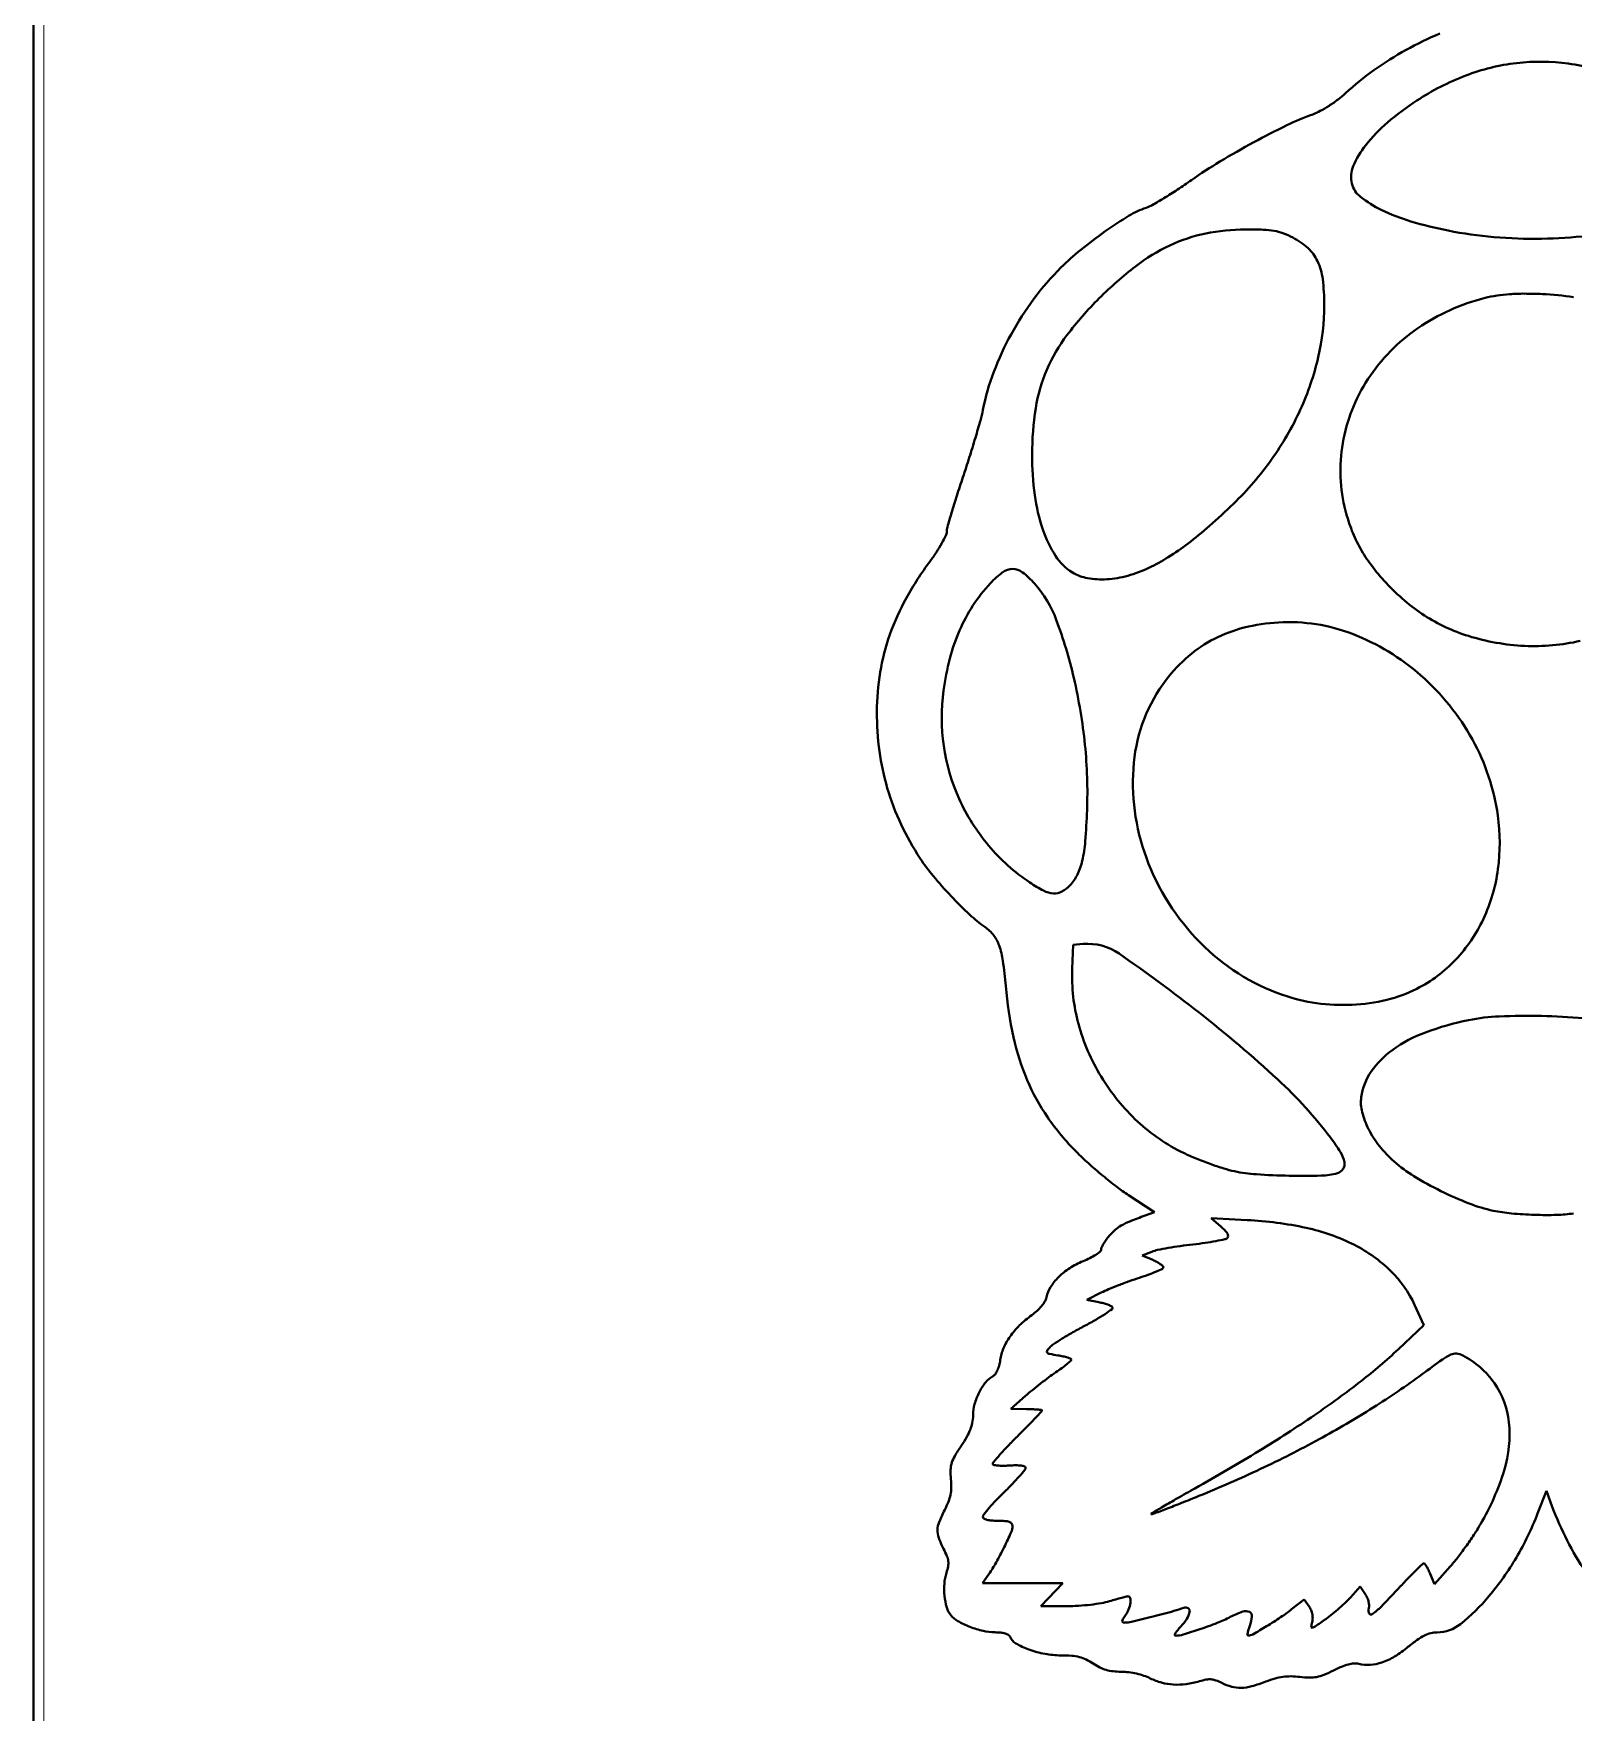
# Model space of a CAD drawing. Header units: inches. Extents: x 7.25 to 10.75, y 3.17 to 5.42.
# Drawn here: x 8.2114 to 8.446, y 3.795 to 4.0507 of the extents above; entities that cross this region are included whole.
import ezdxf

# ---------------------------------------------------------------- set-up
doc = ezdxf.new("R2010")
doc.units = ezdxf.units.IN
doc.header["$LTSCALE"] = 0.5
doc.header["$MEASUREMENT"] = 0
doc.layers.add('TANGENT_LINES', color=7, linetype='Continuous', lineweight=15)
doc.layers.add('Visible', color=7, linetype='Continuous', lineweight=40)

msp = doc.modelspace()

# ---------------------------------------------------------------- linework, layer by layer
at = {"layer": 'TANGENT_LINES'}
msp.add_line((8.212951587323667, 4.23355248880109), (8.212951587323674, 3.764261150218413), dxfattribs=at)
at = {"layer": 'Visible'}
for p, q in [((8.21137678417407, 3.762686347068806), (8.211376784174062, 4.235127291950696)), ((8.369753196095493, 3.911894271808934), (8.369605280095449, 3.908219161308951)), ((8.371253196649425, 3.912021689355789), (8.369753196095493, 3.911894271808934)), ((8.37820436330336, 3.873745705161673), (8.382156067595481, 3.871177642308944)), ((8.382156067595481, 3.871177642308944), (8.380704631595501, 3.870647567308953)), ((8.3962531960955, 3.869969194308939), (8.390753196095497, 3.870240348808947)), ((8.390753196095497, 3.870240348808947), (8.392252874383297, 3.868979900201063)), ((8.381753196095506, 3.865145840808957), (8.380253196095495, 3.864566623808924)), ((8.380253196095495, 3.864566623808924), (8.381878534138023, 3.863879441886501)), ((8.374041311595517, 3.85890420330895), (8.371829426595495, 3.85778816180893)), ((8.371829426595495, 3.85778816180893), (8.373649216787207, 3.857446767290465)), ((8.423154051595484, 3.853933075808932), (8.421766541095463, 3.857024860308918)), ((8.419312115095487, 3.850308803308935), (8.423154051595484, 3.853933075808932)), ((8.362503196095496, 3.843176926808931), (8.360253196095497, 3.841186909308958)), ((8.360253196095497, 3.841186909308958), (8.362628196095487, 3.841165590308954)), ((8.44051284459546, 3.825254075808926), (8.441849772095505, 3.828690268308949)), ((8.441849772095505, 3.828690268308949), (8.442742165095492, 3.826292269808951)), ((8.424782541095514, 3.814501920808946), (8.427197909866331, 3.817188392352646)), ((8.356905846403755, 3.816020436126669), (8.355935102095511, 3.81464427180891)), ((8.355935102095511, 3.81464427180891), (8.368199363095483, 3.81464427180891)), ((8.368199363095483, 3.81464427180891), (8.364807029095493, 3.811144271808921)), ((8.412047300095484, 3.812521717308945), (8.413476938595492, 3.814149162308915)), ((8.413476938595492, 3.814149162308915), (8.414280833914763, 3.812922263603415)), ((8.424141389565571, 3.81607320666446), (8.424782541095514, 3.814501920808946)), ((8.364807029095493, 3.811144271808921), (8.368826015390752, 3.811144271808921)), ((8.403023204610864, 3.810660119106565), (8.404928868595483, 3.81216943280893)), ((8.404928868595483, 3.81216943280893), (8.405703199446647, 3.811063920425876))]:
    msp.add_line(p, q, dxfattribs=at)
for centre, radius, start, end in [((8.444948060557271, 4.004049824986138), 0.05051135261921103, 112.4838639049732, 118.9975563399017), ((8.445358785086443, 4.003308710264455), 0.05135866936570591, 118.9975165783535, 125.4532553128744), ((8.440886105098631, 4.015450530365223), 0.03099105010909701, 82.04778557524098, 96.64320799501473), ((8.440833863719115, 4.009663605295165), 0.04355743781791693, 125.4534302344378, 132.775048326716), ((8.443772411125815, 4.00732774348176), 0.03963483406418662, 110.9948556737984, 123.1367410091376), ((8.44099748365299, 4.014557660086898), 0.03189077655484961, 96.65639153845538, 110.9942396149584), ((8.440288499467124, 4.011176463517973), 0.03530657897210957, 68.83184132001058, 82.04688662028336), ((8.401188920656496, 4.052512920511721), 0.01481882228783055, 307.0131482261008, 312.7770058378293), ((8.403397716261253, 4.046293228340837), 0.00837858515603567, 289.9290746300815, 298.4757003165191), ((8.397355892354144, 4.057432867349895), 0.02105121951297544, 298.474765342471, 302.7826318413618), ((8.396630675852979, 4.058558911425062), 0.02239059133164362, 302.7826611559649, 307.0133284636316), ((8.44633250266832, 4.003406195914454), 0.04431805987777677, 123.136829773607, 130.3667621047424), ((8.456018564800594, 3.925766709853037), 0.1232987535432435, 115.8328603093221, 118.4651418499372), ((8.420497702190758, 3.999137684436912), 0.04178169034814928, 109.9327458789943, 115.8328359792239), ((8.432852595539565, 4.019263693895176), 0.02350536811531843, 130.3668125552035, 142.0072921975348), ((8.45891675008721, 3.920421520762113), 0.1293790927069181, 118.4652172409634, 121.0867285901366), ((8.425774920573843, 4.024791451684946), 0.01452472435473719, 142.0058079901647, 156.7498720172251), ((8.431309498269899, 3.96621073971092), 0.07591122455379312, 121.086797962108, 124.9949080099241), ((8.337157883765972, 4.100698348726637), 0.08825772346130768, 303.3265843613818, 304.9950079866014), ((8.416261867329343, 4.028878479308961), 0.004171003574722638, 156.7482594045161, 194.0892460818485), ((8.346092819913215, 4.087109923110913), 0.0719949317373124, 301.382941673173, 303.3265970976227), ((8.415801814957293, 4.028753792516417), 0.003693681213768398, 193.9505366763985, 232.3155809530267), ((8.424634150278154, 4.040109698051458), 0.01808105855981366, 232.1640459810537, 243.9616331361659), ((8.384733737435262, 4.012437749010889), 0.01236426451766986, 108.2742861767396, 121.3511724821258), ((8.3792009374872, 4.029191284792), 0.005279288385943504, 288.2787969615247, 299.6260137615133), ((8.348525357402588, 4.083122165594378), 0.0673238024678561, 299.6305852227813, 301.3829204437678), ((8.429620486282479, 4.050315709131392), 0.02944002748061973, 243.9615123809245, 253.3981743987374), ((8.412978260138782, 3.966076815157758), 0.06665136473946949, 121.3510910803973, 125.1095864210352), ((8.396093796589168, 3.990065178055793), 0.03081725158363945, 90.14363071167372, 101.5118644487452), ((8.396207560246665, 3.944691666278244), 0.0761909059791439, 88.11267796934384, 90.14364559525814), ((8.398320467398618, 4.008812489786106), 0.01203527969469908, 80.14872077543802, 88.11269715863943), ((8.438650607262023, 4.0806027683987), 0.0610446019228563, 253.3980793567007, 258.8671283003073), ((8.414238283150206, 3.964284460557341), 0.06884229901389351, 125.1095095076548, 129.0130372242355), ((8.396581563349798, 3.992736728853035), 0.02841784367061823, 115.166511417948, 127.5957462182828), ((8.394760188792342, 3.996613212397137), 0.0241347921944048, 101.5119038956574, 115.166497319643), ((8.399122948594304, 4.013432364550285), 0.007346198775976811, 69.31489742351849, 80.15049963215135), ((8.396587602129738, 4.006716525873125), 0.01452472435473719, 62.78517081689741, 69.31623406212468), ((8.39844858881715, 4.010335545474288), 0.01045523847903856, 47.36801562875165, 62.78458127088695), ((8.439412968785645, 4.084477077277035), 0.06499320476136142, 258.8671769483144, 265.0904895648193), ((8.440087478730131, 4.092329204427447), 0.07287424939047382, 265.0904643213053, 270.8019000690147), ((8.440138590284839, 4.088674977778648), 0.0692196653115439, 270.8019295314638, 276.648955425547), ((8.395461586210422, 3.987460955665233), 0.03901422040562984, 129.0130283001815, 134.9514395202802), ((8.401230950803347, 4.013357960117993), 0.006347133258732303, 24.98701021830458, 47.3679743979878), ((8.39878323363721, 4.012217254011308), 0.00904760168961632, 6.991227353008008, 24.98696644957221), ((8.39845414681125, 3.984462839510103), 0.0432501980338215, 134.9509915586451, 143.2853112967522), ((8.413891612065576, 3.97025578198532), 0.05679090763289614, 127.5957843536498, 134.9999473134056), ((8.375773198315187, 4.009395594397525), 0.03222999778013232, 3.00637441171151e-05, 6.991154444647416), ((8.437360848302967, 3.991064866182158), 0.01998454755504024, 98.74311514271511, 104.0913448089761), ((8.437743051139591, 3.988580067113678), 0.0224985761053824, 93.8323934713648, 98.74326951593581), ((8.43831076674, 3.980106582159316), 0.03099105010909701, 89.72735540983338, 93.83256937283919), ((8.438096771952196, 3.935074152647122), 0.07602399506860925, 87.62784659500875, 89.72757826846168), ((8.43944046603565, 3.967512891413255), 0.04355743781791693, 81.37267727125528, 87.62771672309104), ((8.400920054346667, 3.982623400045175), 0.04632666732979449, 143.2848898970663, 151.2649660931005), ((8.412810054998642, 3.97133738754162), 0.05526132067309197, 134.9999814045343, 142.7772873580069), ((8.37286407303999, 4.00939558693298), 0.03513912305539996, 346.8536371662476, 3.974605037410405e-05), ((8.440228039490746, 3.979642253017217), 0.03176151716180926, 104.0911057900685, 124.4415579600745), ((8.438112591327751, 3.982726923175087), 0.02802115475796378, 124.4414863800204, 146.7931666213023), ((8.39967777044943, 3.983304452034153), 0.04490994537740913, 151.2648920421628, 159.3187367986713), ((8.388910187032899, 3.989493857739278), 0.02524712132665421, 142.7782738726301, 156.6285881632162), ((8.365617196338777, 4.01108811789753), 0.04258102355085677, 335.4708410629127, 346.8537064129869), ((8.392197788494691, 3.986128041604602), 0.03691477257755079, 159.3186423190441, 168.6478852048563), ((8.38775016185728, 3.98999558236249), 0.02398311708553677, 156.629517875997, 171.1980292253075), ((8.436331673928164, 3.983892635433742), 0.02589264545480358, 146.7931836359929, 170.1698130649816), ((8.333788412561592, 3.997854647404598), 0.02266012549608008, 344.4485702151227, 348.6478808448011), ((8.409890111940765, 3.986567345325877), 0.04638691584543724, 171.1980147161557, 180.000045722244), ((8.362736734663612, 4.012402545353822), 0.04574721669096717, 324.4972898970007, 335.4708927275026), ((8.207588575054146, 4.032975028730605), 0.1536556985944301, 343.4257127437342, 344.448553350597), ((8.189804060390367, 4.038268175440066), 0.1722111931422376, 342.3707057380109, 343.4256993660074), ((8.434875807516345, 3.984144915125472), 0.02441508257918264, 170.1698544549286, 194.5992727775054), ((8.18823245608051, 4.038767638318016), 0.1738602540575998, 341.3412195179077, 342.3706944026634), ((8.410763317983285, 3.986567296476273), 0.04726012188781866, 179.9999856546661, 187.5117506523056), ((8.359996656727796, 4.014357151208945), 0.04911300205844267, 314.0927197614336, 324.4973547602007), ((8.527499717116731, 3.924203883500263), 0.1842279031455354, 161.3411917488625, 162.2755661441387), ((8.465865819256122, 3.943902800710135), 0.1195225347071392, 162.2755965083217, 163.5677172371377), ((8.39076510257501, 3.983930324182976), 0.02708879961124524, 187.5117827303634, 198.9072220487974), ((8.500088060097065, 3.933809726385336), 0.1552021075393689, 163.567729569235, 164.4017232544973), ((8.31838013811868, 4.057312949078223), 0.1089221584788276, 311.4742013999617, 314.0927337579583), ((8.43730651380061, 3.984778022382171), 0.02692688628129264, 194.599249384035, 201.3334608311112), ((8.34913214171242, 3.974840380653824), 0.001372733442927486, 333.9362751118049, 359.8925303057741), ((8.353140601709281, 3.974833425568392), 0.002635730440027973, 164.401634398922, 179.9047816992081), ((8.382703383268334, 3.981169059010523), 0.0185673030566589, 198.907261778011, 212.7189676895671), ((8.353689819658475, 4.01736648893924), 0.05560712037451127, 307.1401734686796, 311.4741304757521), ((8.432204880359631, 3.982785558370753), 0.02144997322722295, 201.3334926452636, 209.3195822375181), ((8.329458888543904, 3.98458820791444), 0.02333149471586059, 326.5674457873109, 330.45040239633), ((8.33099695963602, 3.983716275375496), 0.02156346676147858, 330.4503453460702, 333.922446518836), ((8.362037059978144, 4.006345340679817), 0.04178169034814928, 302.1009744590852, 307.1403294603811), ((8.433353411536812, 3.983430595912873), 0.02276724210478646, 209.3195726939108, 217.0465317816721), ((8.389096007497042, 3.939868667167221), 0.05119657112644764, 143.4776351645991, 150.9410989679145), ((8.322559079606895, 3.989143379330218), 0.03159932414573111, 323.4779687783492, 326.5675081699855), ((8.37381320249509, 3.975457500805794), 0.008000505466380177, 212.7189277490789, 238.6280613200505), ((8.368424913203732, 3.996162456708544), 0.02976106365352339, 295.6054478468418, 302.1011362160216), ((8.442675268710053, 3.990466981787287), 0.03444661483308504, 217.0465130369835, 222.8365800661668), ((8.366962816435246, 3.957935881954607), 0.01335552855188522, 126.5432242886019, 137.3188776315195), ((8.360513780167508, 3.966665020230578), 0.002497970449421429, 52.15561018838359, 126.9181476323443), ((8.354020545173446, 3.958261341194358), 0.01311883642306648, 41.35713926580643, 52.27894583533308), ((8.373109692773046, 3.974303687436117), 0.006649131639191103, 238.6280204519942, 260.0606352290708), ((8.374118223215582, 3.980058948579017), 0.01249209017708845, 260.060628348513, 273.4299659290257), ((8.37393460852541, 3.983122847703035), 0.01556148624066791, 273.4298828799559, 285.4173627445036), ((8.372932459865186, 3.986756799146732), 0.01933108900932346, 285.4173821636237, 295.6054185302635), ((8.44221405176594, 3.990039109400702), 0.03381746295938898, 222.836289927326, 229.4424000888851), ((8.376342057607282, 3.94695539461482), 0.0366059939033552, 150.9410277889857, 160.5129404795854), ((8.376228119043537, 3.949391268822322), 0.02595926320800717, 137.3180852495663, 146.8532351637816), ((8.350463420517166, 3.955129972937277), 0.01785789281013681, 20.52540790422927, 41.3573008088673), ((8.376068521953767, 3.949491901841615), 0.0257706940133824, 146.8465472834266, 156.4242597734651), ((8.438573328418716, 3.985784572183334), 0.02821782539990559, 229.44178586539, 237.1542942412909), ((8.437937514757678, 3.98479943186605), 0.02704535388793583, 237.1539760581625, 244.9473707768826), ((8.37890671149822, 3.948253326479798), 0.02886736784465303, 156.4242021495942, 165.431957868471), ((8.30087533984983, 3.936564631630227), 0.07080739367768307, 13.04390032726761, 20.52544551055123), ((8.40089162163956, 3.93970704399792), 0.02113198673395319, 103.933130885812, 117.1073041772603), ((8.402727592900217, 3.932308179784927), 0.02875517155225638, 93.35459113773992, 103.9338976197702), ((8.402618606521834, 3.934173372655003), 0.02688685839802744, 68.90814417196897, 93.35532107068643), ((8.438274823115162, 3.985521034697502), 0.02784190117104681, 244.9473481693243, 252.6324141452048), ((8.373828227524639, 3.947845107332563), 0.03393939044978528, 160.513191457608, 170.5616335586017), ((8.400422825428157, 3.940622812873909), 0.02010319981656453, 117.1072375117421, 130.6937250362017), ((8.399821869721857, 3.92692246475815), 0.03465843494687004, 48.62375215244167, 68.90810043461784), ((8.440094899300606, 3.991340544830607), 0.03393939044978528, 252.6324669337396, 267.3390963052027), ((8.439983899808487, 3.988952408318406), 0.0315486757267989, 267.3391162098983, 282.8738351365678), ((8.39185206972895, 3.94488896186679), 0.04224276499614724, 165.4318781931426, 172.2036430482024), ((8.402710856372252, 3.937962387709331), 0.02361223122024512, 130.694113565411, 142.7740774214659), ((8.376980515979717, 3.947321244603829), 0.03713488668982472, 170.5618834291821, 179.8873255390752), ((8.289968811721886, 3.934037778834142), 0.0820028097421567, 5.830735373159167, 13.04395394259025), ((8.403506481047861, 3.93735811239398), 0.02461126313455292, 142.7744560217559, 174.6483050399826), ((8.398466765876972, 3.92538418249672), 0.03670846390874945, 28.96094703567198, 48.62368358657294), ((8.37986996008487, 3.946529520798678), 0.03014886632252091, 172.2036246486767, 204.2551453689754), ((8.383769318543113, 3.94730790523415), 0.04392370235843338, 179.8873400203232, 187.7542180891295), ((8.300637569681726, 3.935127226878641), 0.0712785711466931, 357.818114756389, 5.830757215077925), ((8.401309109097463, 3.92695719638374), 0.03345988149947874, 7.940314463967129, 28.96093359254559), ((8.378317314221478, 3.946565649744777), 0.03842142280484165, 187.7544228075241, 196.3008748867741), ((8.411887234616747, 3.936573009503425), 0.03302871030875901, 174.6482762595935, 200.2758951304244), ((8.377970861369489, 3.94646447763769), 0.0380604798039296, 196.301082282555, 205.2313831569043), ((8.380019543466352, 3.946587352234941), 0.03031022736680225, 204.2386569593768, 220.2129279722814), ((8.251404385419882, 3.937003118527062), 0.1205474802278957, 355.5599541086883, 357.8180520910142), ((8.404588426511651, 3.927415007488461), 0.03014886632252091, 352.356110304034, 7.939531164565578), ((8.381712947220302, 3.948227891800308), 0.04219724617656748, 205.2314052981652, 213.333547640448), ((8.380302899519899, 3.946826928589636), 0.03068129000655949, 220.2129455266397, 236.042156675766), ((8.350939446901391, 3.929274656622323), 0.02071283751797028, 347.2420899597541, 355.5590504999993), ((8.370629235556098, 3.940937976204617), 0.02893106610706579, 213.333573512217, 219.8859664298177), ((8.361826440782114, 3.926809458738455), 0.009550185510650925, 334.0235449987164, 347.2429246703201), ((8.414962255022264, 3.937709025984519), 0.03630686282795997, 200.2758986472291, 224.557797424563), ((8.400652015282898, 3.966028449017968), 0.06805777218495099, 219.8859822342608, 223.3436347597509), ((8.374327906024616, 3.937954513371158), 0.01998454755504024, 236.0420788305921, 242.9720677459823), ((8.36579187385847, 3.924187702045556), 0.004745276172911536, 298.204758406879, 317.1766345360827), ((8.36422306190334, 3.925641623705018), 0.006884214961658366, 317.1766525723885, 334.0246202335838), ((8.408740707555307, 3.926858001217573), 0.02595926320800717, 334.9032523412934, 352.3555328060997), ((8.399896077770276, 3.965314948068762), 0.06701828908000453, 223.3436013369768, 226.7749037568731), ((8.36703227269667, 3.923653250194347), 0.003929878635844374, 242.9719579419015, 265.9167748006616), ((8.366917334408457, 3.922113041660931), 0.002385699818029622, 266.0362740728293, 297.9334464427331), ((8.367884493023036, 3.931255939407367), 0.02027689811811591, 226.7748243328612, 235.1416813056611), ((8.410693615523034, 3.925943223193604), 0.02380275972163744, 316.6822992778462, 334.9034796158762), ((8.35286739328839, 3.90969590654794), 0.005997423203872146, 37.11798778668336, 55.14232388037531), ((8.353104309406925, 3.909874751886129), 0.005700760794833078, 19.51488094069192, 37.12159317482951), ((8.3472045388935, 3.907783875866021), 0.01196014724797831, 8.027535998009077, 19.5145788734293), ((8.371969092853336, 3.903673362887697), 0.00837858515603567, 55.17224958326256, 94.90130918065631), ((8.4125794890589, 3.935362749289664), 0.03296282515385941, 224.5577855132086, 250.6664648625538), ((8.285803292358079, 3.899126627060909), 0.07396864771201123, 5.039468928627711, 8.025827429441586), ((8.39707387489391, 3.907113627871558), 0.02749083309746733, 177.6952504370969, 195.3363041148037), ((8.225607082762812, 3.692868742637289), 0.2650122317991362, 51.95433799047358, 55.22593317437569), ((8.412372131943133, 3.924360501358158), 0.02149572140800461, 296.9906484899357, 316.6822772646588), ((8.4226910376825, 3.911197770976667), 0.0634503005282191, 185.03946320715, 192.1787281858741), ((8.41046917483761, 3.929347799383357), 0.02658841135761307, 250.6663746238196, 262.0935884103249), ((8.410949120625395, 3.930950079076289), 0.02821782539990559, 272.6852955154897, 283.4528649923591), ((8.412661333821466, 3.923792651956187), 0.02085846897016961, 283.4526158397671, 296.9906854752062), ((8.26889634705769, 3.748185557530204), 0.194770432184376, 47.32707054897877, 51.95433638644415), ((8.410884052313605, 3.932334902790048), 0.02960419485875402, 262.0935080554959, 272.6855233949905), ((8.435880836984463, 3.871409495969554), 0.02960419485875402, 92.36395251732765, 101.4488936384617), ((8.43887657658052, 3.798813597645161), 0.1022618676433047, 88.75191683771108, 92.3632933433583), ((8.438866987832492, 3.798375112642419), 0.1027004574751591, 85.19554796830106, 88.75189695481336), ((8.401141623817539, 3.90822922853415), 0.03170878830616177, 195.336338397546, 211.186667462769), ((8.430749304091576, 3.878733008449889), 0.02113198673395319, 110.272629152992, 125.6441247381412), ((8.438825766182077, 3.85686755644988), 0.04444127932379685, 101.4486960890751, 110.2726997333071), ((8.396014758035653, 3.905440502537286), 0.0361598253458924, 192.1786992486308, 203.0774644132301), ((8.426451355663168, 3.884726720155776), 0.01375651002440803, 125.6445083399203, 145.208362346275), ((8.392087464095871, 3.903766975536878), 0.03189077655484961, 203.077101471359, 214.7156852326937), ((8.401299851513192, 3.9083196802975), 0.03189077655484961, 211.1784845395651, 227.0473522272663), ((8.355608170895882, 3.842243322558155), 0.06684153179294725, 37.05328517308746, 47.32710879934866), ((8.42244319953288, 3.887511580568392), 0.008875858112845924, 145.2082924610917, 172.429624166404), ((8.419589908437622, 3.887890344888877), 0.005997423203872146, 172.4254140673315, 194.2694843977943), ((8.397831472526168, 3.90774633267783), 0.03887860421753413, 214.715310047182, 224.7943776845734), ((8.42580538195809, 3.889470149656581), 0.01241066229109717, 194.2651237476431, 207.062627224439), ((8.398856426483675, 3.905694412561701), 0.02830458618719154, 227.0464284531054, 244.2673934968794), ((8.42852184410766, 3.890858025168804), 0.01546113193484022, 207.0627154531539, 218.5438845396671), ((8.401377579640364, 3.911267149032968), 0.04387570572436465, 224.7944432711843, 228.0816204829981), ((8.402034073310045, 3.912287547931363), 0.0356235255472015, 244.267447623258, 247.6196991846491), ((8.385769320018309, 3.865015585993205), 0.02904906487596697, 31.75245554463316, 37.05297253591343), ((8.406561943926196, 3.87788405031093), 0.004596558890712993, 11.01860802686668, 31.74857784649253), ((8.430894389956507, 3.89274819738531), 0.01849456642622189, 218.543873015573, 228.5818578122678), ((8.421284985539577, 3.93344012097624), 0.0736741200185437, 228.0816821354111, 230.3113343446263), ((8.408873386926558, 3.928897354890838), 0.05358631758987568, 247.6197732003989, 250.0884382663882), ((8.407700800528955, 3.925660375197521), 0.05014349950165559, 250.0885212767931, 252.5872261490878), ((8.397974396302569, 3.89464844015027), 0.01764207245296065, 252.5880298913996, 258.0643978468744), ((8.409570354110857, 3.878603400452274), 0.001559617528037512, 286.1051718567367, 326.5253040062211), ((8.409726239680156, 3.878500321110921), 0.001372733442927486, 326.5253008876287, 11.01338687387299), ((8.432990415620687, 3.895124111801839), 0.02166289294015984, 228.581782601057, 238.5005892009764), ((8.419375185626192, 3.931138848388457), 0.0706836031346876, 230.3113440102491, 232.5600339747231), ((8.393763054766739, 3.897687779238498), 0.02855337806073347, 232.5598183570106, 236.9822845898783), ((8.399168404878184, 3.900298773973109), 0.02341721768425185, 258.0652857028835, 266.3013636977377), ((8.40460347738957, 3.984397982400674), 0.1076918358982153, 266.3020907093004, 268.9608077963774), ((8.404883949181293, 3.999871437210098), 0.1231678324130687, 268.9609036426739, 271.2462431245917), ((8.40735480868052, 3.886280616632569), 0.009550185510650925, 271.247738766193, 286.0987167214942), ((8.449127419983297, 3.921457760480992), 0.05254758109718512, 238.5004997740933, 243.6168503126031), ((8.449247973460839, 3.921700648559321), 0.05281874111526402, 243.6167805301418, 248.7313003648501), ((8.438476747221468, 3.894029364875097), 0.02312498429509331, 248.7314259431797, 258.2148876524365), ((8.40768694823879, 3.796765390751063), 0.07865507882115787, 110.0625669161023, 111.8593792807282), ((8.393537013662408, 3.814874544353005), 0.05516156361756244, 77.75557902927181, 87.17758639601067), ((8.438823694958465, 3.895692397814068), 0.0248238216392087, 258.2149486350729, 264.7023542200947), ((8.441959557495874, 3.929511084619188), 0.05878758484470614, 264.7023548583308, 268.1093692743559), ((8.441933058600583, 3.928707414540845), 0.05798347802004599, 268.1093396233696, 271.501277866692), ((8.442965987969112, 3.889304801273931), 0.0185673030566589, 271.500487455461, 279.2937430591768), ((8.383021083240735, 3.860995057318774), 0.0101659915128874, 139.890721731706, 144.2561418657577), ((8.381806325399017, 3.862018434023517), 0.008577624367360079, 131.3472570463191, 139.891331562521), ((8.379875083110024, 3.864213160288879), 0.00565417939856004, 119.6138613065167, 131.3478768095057), ((8.382437824165962, 3.859704037939253), 0.01084071510131427, 111.8605193797187, 119.612758256104), ((8.386541769825419, 3.862185493217607), 0.008875858112845924, 44.44789544469413, 49.95094473460821), ((8.391175162117902, 3.866730040032169), 0.002385699818029622, 29.84508106843741, 44.45475124150703), ((8.39244826819865, 3.867460204421942), 0.0009181574740746969, 3.718692575734064, 29.86030071706797), ((8.393029953493123, 3.867496221367204), 0.0003354859496418953, 311.7562793685781, 4.023860458705077), ((8.398728350773043, 3.83879819218844), 0.03068129000655949, 63.13221600320422, 77.75456298122573), ((8.368737344314775, 3.87164468425971), 0.008273424366458013, 302.6339161181875, 308.3748790056268), ((8.373578479105703, 3.865460196903008), 0.0004219099825763984, 314.3707651395049, 358.343726331436), ((8.374765026846255, 3.865447916678612), 0.0007618307508198838, 154.3697305864961, 180.0000505717007), ((8.380404568151382, 3.862742240940421), 0.007016837332171772, 149.3060994088477, 154.3697597106929), ((8.381485029500189, 3.862100690448705), 0.008273424366458013, 144.2566063784606, 149.3050569716289), ((8.383767523322273, 3.859929334824688), 0.005591909231864228, 101.84975436398, 111.1138139441186), ((8.392977808109679, 3.816032711203442), 0.05044436630818977, 100.0113658388776, 101.8497683816745), ((8.393939477308475, 3.810585229599511), 0.05597608070042488, 98.07695315323467, 100.0113829282848), ((8.394868033056113, 3.804041053631805), 0.06258580496513957, 96.2972891692243, 98.07683269440876), ((8.381642811315588, 3.923882804388862), 0.05798347802004599, 276.2975920964421, 278.1448931986816), ((8.38465691103882, 3.902822381080191), 0.03670846390874945, 278.1450169019076, 280.7511659798573), ((8.38317378257776, 3.910633610223138), 0.04465924573438669, 280.7511099926664, 282.5185614068718), ((8.392667498312434, 3.867875782589656), 0.0008601242993784802, 282.5185614070721, 312.9297357721343), ((8.40237358973132, 3.845994314802245), 0.02261439049705504, 45.77304144167853, 63.13113966272704), ((8.374825490864788, 3.853867687682592), 0.01039905560126589, 122.5829715418941, 134.5555036287259), ((8.37626489350729, 3.85161521275972), 0.01307213466361646, 112.5134293063663, 122.582335910856), ((8.36510829677265, 3.878530314120362), 0.01606362835756644, 292.5154231570153, 296.6208826952973), ((8.367917636669882, 3.872924720219177), 0.0097934687030526, 296.6223905899304, 302.6340268568646), ((8.378657042343928, 3.856258968892384), 0.008273424366458013, 62.27437312069582, 67.0841918689243), ((8.371902915783668, 3.886203070160543), 0.02628184210479473, 293.6325341602655, 295.8700864640737), ((8.380092525325018, 3.858989546586522), 0.005188502005745174, 55.50704130556422, 62.27768996425554), ((8.38066888009194, 3.859828098628988), 0.004171003574722638, 48.91656274289569, 55.50914298955334), ((8.383237626780126, 3.86276507863688), 0.0002295793498964626, 302.3236971479167, 0.376520356217681), ((8.383230962844301, 3.862766825586901), 0.0002722332511648634, 359.9996357417538, 48.91076394129011), ((8.406396301217933, 3.850127100064813), 0.0168470582083577, 24.16929128673119, 45.77296408355116), ((8.370271783742334, 3.857275838225862), 0.004675948097347701, 147.8965136414803, 168.6434489717075), ((8.373408028784059, 3.855307478177854), 0.00837858515603567, 134.5562850997959, 147.8922774591579), ((8.398303314653358, 3.804560962393971), 0.05954202182478602, 111.3065104219347, 112.8922031123484), ((8.400223161027379, 3.799638337712862), 0.06482577464333267, 109.7397985228304, 111.3064699141704), ((8.394252864429314, 3.816276376995168), 0.04714898781355708, 107.7507977421414, 109.7398280834295), ((8.368654538490741, 3.896241656080968), 0.03681362380696666, 287.7508137980571, 290.0366384099879), ((8.37437979975414, 3.880542621981388), 0.02010319981656453, 290.0368829293266, 293.6323608857894), ((8.360392315726168, 3.860595911992009), 0.005887710499543842, 320.6433398822726, 329.2624628964795), ((8.363787017202942, 3.858577711327817), 0.001938261448629693, 329.2514149608244, 348.6599242038134), ((8.371888753565953, 3.848060241986881), 0.009550185510650925, 74.95556556709087, 79.37745696048222), ((8.382103783649804, 3.84292516495106), 0.01789785245409449, 112.8921759345164, 116.7739375352117), ((8.372531609247465, 3.850451677632576), 0.007073855108743702, 69.45482801615194, 74.95622448739859), ((8.372909373437999, 3.85145964581761), 0.005997423203872146, 64.1567772107443, 69.45477694587619), ((8.373032309810437, 3.842156933927837), 0.01640820685918652, 125.6628263928266, 134.1540695703461), ((8.358642561831322, 3.862209815841592), 0.008273424366458013, 305.6628802262422, 312.874672246895), ((8.359338916116354, 3.861460027829022), 0.007250123923091595, 312.8733652927089, 320.642256781603), ((8.347692133184463, 3.899003102008535), 0.05105582417663961, 297.8006978877515, 299.994505091763), ((8.360398100481696, 3.876991028866002), 0.02563981979717622, 299.994300868267, 303.6515468244639), ((8.356207966329325, 3.883285394854601), 0.033201322274145, 303.6515468245574, 305.9614559679906), ((8.375291218512801, 3.856377258201475), 0.0005333436001154008, 32.30640610840897, 64.15677722434967), ((8.375531671958477, 3.856562223299901), 0.0002295793498964626, 319.0769975598559, 25.4469230424295), ((8.368318803722635, 3.846450591160499), 0.01000780994404664, 144.8087041985466, 156.5853423336638), ((8.3700465542431, 3.845232182179827), 0.01212196280169063, 134.1540691610496, 144.8086728896575), ((8.394827359108474, 3.808408844260511), 0.05105582417663961, 121.5662017272676, 123.3788714403867), ((8.395383952295868, 3.807502802417595), 0.05211916915483323, 119.5018268939624, 121.5661352317249), ((8.403490656407296, 3.79317511186445), 0.06858128834206005, 117.8007764847851, 119.5017423542742), ((8.365319473252978, 3.847749263871531), 0.00673935640623624, 156.5840583956714, 172.3682823075417), ((8.365967227219487, 3.849913345566023), 0.0002295793498964626, 149.3175093791681, 219.1196424393983), ((8.369439094547852, 3.847624061548306), 0.004388769724192481, 137.8553067089717, 146.742463024863), ((8.366293405154543, 3.850270374926255), 0.0007114738585505196, 224.8626539185067, 259.1285361062517), ((8.374062409991549, 3.890757771917994), 0.04193756754545835, 259.1375636423008, 260.9145547888955), ((8.368327943328977, 3.848629638700282), 0.002890156218321233, 123.3794728576091, 137.8552990211369), ((8.365155414358458, 3.83505836188767), 0.01446951460038364, 77.7317457889641, 80.91491726170749), ((8.36576565543209, 3.907071127913639), 0.07803322905682519, 307.8209236906591, 313.330112003717), ((8.430530998863997, 3.842394861399508), 0.007777065948049016, 114.740195504617, 125.5173730186179), ((8.428008613754535, 3.847868799075068), 0.001749925638025691, 84.94102516012761, 114.7401667903153), ((8.42793548515019, 3.847042736649886), 0.002579218664296571, 62.65561934561071, 84.94101075880408), ((8.355217790970682, 3.848408452251458), 0.003282317766945205, 323.4985191383562, 335.1432490647284), ((8.354025451140382, 3.848961155917599), 0.004596558890712993, 335.1394995971306, 345.1114397227527), ((8.351735016591936, 3.849570104326288), 0.00696656070182376, 345.1114352878535, 352.363126918824), ((8.347902433256483, 3.874904778014068), 0.03406028931568189, 304.3387192162098, 306.2033441925506), ((8.35638340589194, 3.863318267417997), 0.01970152901869949, 306.203601802952, 309.0294421621316), ((8.36658947432736, 3.841653121573902), 0.007720634447841378, 72.41828996680113, 77.73172415438216), ((8.35102038441002, 3.869933806234141), 0.02821782539990559, 309.0298092796386, 310.651372137095), ((8.366679396662416, 3.841936430866813), 0.00742339783837756, 68.4952550113641, 72.419399970383), ((8.369348737843511, 3.848711234639246), 0.0001416872675878557, 0, 68.5053630348883), ((8.36923946640493, 3.84871576334044), 0.0002510525109585047, 310.6523801454629, 357.6267849515077), ((8.572851477584829, 3.642997519452262), 0.2527554703819559, 125.5174643757075, 126.388814392043), ((8.423018765634467, 3.837534845286492), 0.01328314920265197, 34.74538289230779, 62.65561757382149), ((8.363630495400983, 3.839543787410118), 0.009195396165766319, 141.7877426138907, 153.2272370125484), ((8.35908934048015, 3.843119131697907), 0.003415500955971859, 118.0760043518389, 141.7908318682568), ((8.356954343576612, 3.847122649076239), 0.001121437869985492, 298.0522027055585, 323.5294174280634), ((8.407501566180146, 3.790387793074326), 0.06937769250336615, 128.0023749240656, 129.3247468401372), ((8.407050016448261, 3.790965757812477), 0.06864424830102106, 126.6772820995404, 128.0024041213235), ((8.385231926729315, 3.820261202569595), 0.03211683226167146, 124.3387757605095, 126.677279136443), ((8.323514855121482, 3.961499423868374), 0.1469358380599874, 304.3903214468843, 307.82093647148), ((8.350924490169895, 3.944135052968365), 0.1213239354068583, 302.1400102660516, 306.388807634664), ((8.423461981362033, 3.837842261989644), 0.01274375582992018, 5.954491947459324, 34.74538321015658), ((8.360611352809652, 3.840260499763276), 0.006108156714317223, 164.1491245551528, 179.9982706773275), ((8.36426842177423, 3.839222138350675), 0.009909781081923542, 153.2283220309787, 164.1490854434761), ((8.386267486188006, 3.816307959588471), 0.03587036218225264, 129.324786852806, 131.4911903399319), ((8.348505779668299, 3.840261231413677), 0.005997423203872146, 348.112038846447, 359.9947714957893), ((8.362360661855302, 3.811361982111305), 0.02980480894357339, 87.7345399881914, 89.48569411340004), ((8.282368491978561, 3.917244050181394), 0.1125113306500211, 315.5534524796402, 316.4410742577122), ((8.362939535832506, 3.825994931429801), 0.01516041408271569, 84.83044660105219, 87.73449963572845), ((8.039066644595078, 4.148605019685291), 0.4482548148012598, 316.4410636381027, 316.632780637811), ((8.36204264388957, 3.816081306500258), 0.02511452752377027, 83.39006601113982, 84.83046294254191), ((8.364766649128581, 3.84095862695265), 0.0002295793498964626, 316.6327806547068, 358.086320934953), ((8.364924503045081, 3.840950723373127), 7.869305036122599e-05, 359.9999793519717, 83.3898885533724), ((8.29898834238841, 3.997332631576274), 0.1903589724638453, 301.3654825978094, 304.3902949266617), ((8.332710698815177, 3.973125299473896), 0.1555609999414652, 298.6136253972437, 302.140016896689), ((8.417834126880907, 3.837255290786489), 0.01840213733478968, 342.8216410469666, 5.954426528842867), ((8.334768825547455, 3.847642882974684), 0.02161872751703016, 326.0500869144316, 330.3408102380955), ((8.346214711542709, 3.841125075420362), 0.008447162631842165, 330.3407516481403, 338.9448428847828), ((8.348397492943516, 3.840284484520764), 0.006108156714317223, 338.9473622372159, 348.1078414606844), ((8.428919429323432, 3.76934101213887), 0.09569445485375354, 135.0000298721402, 136.230273033278), ((8.211709771475402, 3.986550762914842), 0.211486454863465, 314.9999686811972, 315.5534448352994), ((8.326185624080926, 3.985086291080228), 0.169186047482664, 295.2288487463081, 298.6136372804436), ((8.35604929259075, 3.831445442617631), 0.005033420990209315, 149.4842343721171, 162.7214601818931), ((8.378410004300607, 3.818262001114049), 0.03099105010909701, 146.0500721028905, 149.4783625861824), ((8.43436429425335, 3.766283725258553), 0.1017668363739252, 138.1112944692904, 138.9599556764503), ((8.399009502741942, 3.797993241457736), 0.05427520868637913, 136.230243998905, 138.1113367887417), ((8.239298573288389, 4.095252608023113), 0.3050376118109953, 299.2408030087755, 301.3654988240745), ((8.363152190566364, 3.83166284728254), 0.01207771913360884, 178.7703671723721, 185.4758299034855), ((8.354770139748624, 3.831843209670767), 0.003693681213768398, 162.7196951571316, 178.7772898226998), ((8.357924794968683, 3.832825419363663), 0.0004219099825763984, 138.9599351009061, 182.3033660932748), ((8.357668778683276, 3.832827190722716), 0.0001666087495438183, 186.4541357754401, 251.0024778094775), ((8.358854811189184, 3.838537434814461), 0.005997423203872146, 258.0650998066862, 264.0982311338843), ((8.359008570138414, 3.840025149177852), 0.007493055541919862, 264.0984425420381, 270.245147724978), ((8.358977700152966, 3.847350848522315), 0.01481882228783055, 270.2433142896648, 273.9661786633522), ((8.361084890826989, 3.81695276746566), 0.01565220408094185, 90.17805017217611, 93.9646469944935), ((8.361053707976566, 3.827082705777843), 0.005522209116263827, 81.94702294266048, 90.18112815214646), ((8.325738930615158, 3.862414290614453), 0.04769156352890221, 318.6651980357984, 320.2229523330971), ((8.361422430810844, 3.829688818408948), 0.002890156218321233, 71.18128718103954, 81.94702294780477), ((8.362273794123816, 3.832212882198317), 0.0002295793498964626, 5.856489329169922, 69.06985591680963), ((8.361968928256113, 3.832226154654207), 0.0005333436001154008, 322.4543580322617, 1.09079478777227), ((8.31839282780532, 4.001625113030197), 0.1874688346138579, 292.0947478823467, 295.2288608204249), ((8.398054213575815, 3.84337003306604), 0.03910564050459241, 329.6562477241519, 342.8216098907054), ((8.345072026384875, 3.829343120615233), 0.006108156714317223, 348.3455420519854, 358.9693289441564), ((8.339916924484488, 3.829435435867613), 0.01126406639164624, 358.9715048150775, 5.475839932960963), ((8.319173224410436, 3.869599880676665), 0.05739137148518497, 314.2957604152185, 316.0595188707613), ((8.335944488732107, 3.853437652973892), 0.03409989426139157, 316.0595687616189, 318.6650045063287), ((8.55403131114429, 3.533046314760504), 0.3392702435361721, 119.2408947015347, 119.7593060303957), ((8.33741110965295, 3.832265349146723), 0.01431274380526293, 333.1485351641881, 338.6616173377918), ((8.344688111197849, 3.829422555799892), 0.00650017537367124, 338.6615484843043, 348.3433979787366), ((8.380012972063577, 3.806254439581359), 0.03042369145311775, 136.3262935748385, 139.2706762718877), ((8.394146728674606, 3.792760334639635), 0.04996477494723441, 134.295786252743, 136.3262955484126), ((8.463323025318717, 3.691693315322333), 0.1565221548879289, 119.7593484279536, 120.6838681112356), ((8.308572849363193, 4.022451401202637), 0.2104545966703492, 290.9890070219354, 291.6609699985278), ((8.246906861131315, 4.177719192169591), 0.3775197965666779, 291.6609580312316, 292.0948011554876), ((8.352570213189592, 3.822617949821121), 0.003494866069717902, 158.0006433513178, 177.4452907095009), ((8.371864192412806, 3.814822956205778), 0.02430398810134858, 153.1484771224908, 158.0007045189434), ((8.356611570695492, 3.824739935726257), 0.0006078055182516378, 142.1988474338652, 179.2628194548128), ((8.356344409633294, 3.824759338515238), 0.0003354859496418953, 181.9428801682247, 228.4671852996973), ((8.357048444853758, 3.825992747730596), 0.001749925638025691, 238.0324447373009, 255.0918309765025), ((8.385923264715963, 3.801165555947922), 0.03822294115238071, 139.2707161613607, 141.2074957156521), ((8.35760927818094, 3.828099305582565), 0.003929878635844374, 255.0918309742471, 265.5138516445846), ((8.35825286341829, 3.836315605145938), 0.01217133226289569, 265.518793155184, 270.0022056790883), ((8.35825367600297, 3.807401887577051), 0.0167423826531699, 86.24314296738278, 90.00117734851416), ((8.359181457195106, 3.821534639233359), 0.002579218664296571, 71.23091460878838, 86.23811232110796), ((8.359726171610061, 3.823165317746735), 0.0008601242993784802, 41.65970097399886, 70.63592937081107), ((8.38166319656201, 3.825186285099117), 4.201329041444843e-05, 120.9912401724226, 269.9993664280152), ((8.583782937712824, 3.48868572490186), 0.3925786571546465, 120.6838833662133, 120.9912177384856), ((8.381657565069084, 3.826004682360503), 0.0008601242993784802, 270.3750048825806, 290.3663994743115), ((8.172785021737637, 4.376393850228637), 0.5895503515315647, 290.7811343779541, 290.9890034272914), ((8.396817217279345, 3.84225484614909), 0.04688639502779102, 329.6449570660272, 338.7403530697913), ((8.48794919024747, 3.843115658606206), 0.04823589466091677, 200.4122987488645, 207.079416927758), ((8.352164759550986, 3.822636803668424), 0.003089167802751, 177.4594371427893, 200.4077327125415), ((8.36441290722422, 3.827234923600686), 0.01617173199164236, 200.5445173500612, 207.0137793269377), ((8.300056816561241, 3.849055745589652), 0.06587462226562953, 333.9418674149287, 336.1272913862189), ((8.35807733595612, 3.823377647051844), 0.002425860139187472, 336.1272927888288, 359.557355560333), ((8.359970274469493, 3.823381864468006), 0.0005333436001154008, 357.5328670883998, 41.7104992954858), ((8.381613884843908, 3.854533329078209), 0.05896994317590629, 324.3655392285228, 326.5017510901803), ((8.40174756677148, 3.841207996096742), 0.03482600714585658, 326.5017847101681, 329.6562911066049), ((8.337333866042735, 3.813429258967216), 0.0142235118348938, 22.07266917867353, 27.01377903716543), ((8.34761359688406, 3.817597714996737), 0.003130771332960677, 7.246473301850477, 22.0726494859561), ((8.315189570253759, 3.841656015738844), 0.04902955663268536, 330.8650115804649, 333.9418434105051), ((8.383496391073443, 3.853183810858935), 0.05665368751189095, 322.2334367342727, 324.3655908611386), ((8.486089490722666, 3.842164805408942), 0.04614720987725677, 207.0793729903741, 213.9715810683451), ((8.356691297104938, 3.814161998519574), 0.006575880127493111, 161.7296621120669, 176.103791761755), ((8.34339767320534, 3.818550710442794), 0.00742339783837756, 341.7303971125917, 349.5039142544256), ((8.348160734774995, 3.817667736402244), 0.002579218664296571, 349.5154763084918, 7.236536812206063), ((8.340806757705698, 3.827376957148304), 0.01970152901869949, 324.8003250500967, 330.8655659783595), ((8.471572345927376, 3.766228445340832), 0.0706836031346876, 134.7015153178119, 136.1705921610364), ((8.545179645303357, 3.691850956812116), 0.1753260690688772, 134.1926214930259, 134.7016887550938), ((8.423183651294309, 3.817305708288859), 0.0003354859496418953, 91.54503556663363, 130.7606943846285), ((8.423167029491966, 3.81740911138296), 0.0002295793498964626, 45.23837192181398, 88.17573645364538), ((8.419096846153742, 3.814415797865629), 0.005279288385943504, 31.60851522794932, 36.71745155627344), ((8.418543772663185, 3.81407543860856), 0.005928699434274902, 26.00940675446617, 31.60845644915647), ((8.414965964098215, 3.81232949770105), 0.009909781081923542, 22.19618422163228, 26.01044538350556), ((8.410001338977759, 3.832649383547538), 0.02312498429509331, 318.0421110357779, 322.2331341237107), ((8.400941152739586, 3.839839683806567), 0.0421072891677963, 319.785869390464, 329.6449704952141), ((8.361551142828581, 3.813830593858136), 0.01144707492983876, 176.1017107310857, 185.5783592273741), ((8.326692082834079, 3.899523422677081), 0.1261763995127699, 315.4852143280617, 317.1072878416629), ((8.513641299330128, 3.725843758556606), 0.1289992954062573, 136.1704187206323, 137.1072749385567), ((8.360712886960048, 3.813748839520348), 0.01060482801059646, 185.5789922601923, 195.3165738964569), ((8.368826402145876, 3.838233074963648), 0.02708879961124524, 269.9991819705218, 273.6286649901776), ((8.368252443117505, 3.847285921412502), 0.0361598253458924, 273.628435712404, 276.5622057428683), ((8.368617796659256, 3.8441098645381), 0.03296282515385941, 276.562215853786, 279.5349252395118), ((8.37245571656635, 3.821260588596338), 0.0097934687030526, 279.5352544240149, 286.8757319121056), ((8.394842883051794, 3.747464326251445), 0.0673238024678561, 106.0172083503206, 106.8759645018765), ((8.388529085634097, 3.769458549154231), 0.04444127932379685, 104.8458718349436, 106.0173249262399), ((8.391437558770305, 3.758485711933757), 0.05579303569215788, 104.0638276675029, 104.8457966143836), ((8.378148283798224, 3.811517418543604), 0.001121437869985492, 91.0262161271591, 103.8548126761606), ((8.378128315785643, 3.812304015486916), 0.0003354859496418953, 13.11887731286647, 90.02055087875155), ((8.374343507111233, 3.812212922318002), 0.004171003574722638, 337.690285919522, 351.9636998024387), ((8.37628262250848, 3.811938841945956), 0.002212631060629075, 351.9714575835619, 11.48005739557959), ((8.403336049918703, 3.809405685936487), 0.002890156218321233, 23.14591415738958, 35.01199333413177), ((8.388889915463594, 3.835368148120347), 0.03256023636890819, 311.207838220258, 313.5689294831732), ((8.403380713943518, 3.820134918311688), 0.01153562070457563, 313.5684486578241, 318.7021678409583), ((8.411357502591922, 3.811007041770739), 0.003494866069717902, 23.60890178886223, 33.2308305976521), ((8.411430158572648, 3.811038965952253), 0.003415500955971859, 12.34066501173669, 23.60631758960468), ((8.413222908439945, 3.811153613838888), 0.001612630517171636, 342.5029543955946, 0.8650489047492421), ((8.411851906354928, 3.811131552010513), 0.002983708284327662, 0.8911797289561415, 12.33472657640665), ((8.410267424554533, 3.817352385803032), 0.008971920383949509, 304.2650472350057, 315.4823534312817), ((8.408321914416382, 3.833599322600277), 0.03244200329948402, 309.0583329458188, 319.7858871107306), ((8.353464081471452, 3.811763700268802), 0.003089167802751, 195.3194985486646, 219.8965406102999), ((8.354203903667923, 3.812383178227425), 0.004054232263536977, 219.9070197327643, 240.3985289506039), ((8.359109033008073, 3.821020603290065), 0.01398705842444646, 240.4053116025933, 248.6131433818245), ((8.37739542835018, 3.808850602438441), 0.0001666087495438183, 176.3371316292065, 246.9248626938266), ((8.377835988407313, 3.808822399392803), 0.0006078055182516378, 147.05361350898, 176.3371316174762), ((8.37763957578211, 3.809533035633749), 0.0009181574740746969, 249.6910003369849, 270.3408748523432), ((8.388909846889973, 3.80192124172861), 0.01365577822362465, 144.998978361303, 148.0239200533757), ((8.377641598611223, 3.812815242566447), 0.004171003574722638, 270.0448483587051, 283.5310228861137), ((8.374024097426984, 3.812344351601487), 0.004516435557617874, 325.003131791032, 337.6859838026574), ((8.302013015344707, 4.127081247208942), 0.3274089558704815, 283.5310228854577, 284.1258386870641), ((8.331332392554172, 4.010578055308549), 0.207273117741576, 284.1258554616289, 285.0384782062521), ((8.381483679553753, 3.823911624992798), 0.01398705842444646, 285.039335580641, 291.5279670804264), ((8.38054440333957, 3.813427343218397), 0.007777065948049016, 316.2233314367301, 327.2423519975322), ((8.386877341530505, 3.810238592167611), 0.0007114738585505196, 57.20332230563331, 111.5279670941292), ((8.384693836462796, 3.810753807940439), 0.002841092850534492, 327.3059049402714, 350.629208570853), ((8.386972933422248, 3.810384751896341), 0.0005333436001154008, 349.8801776058056, 57.33009215674802), ((8.369728065015563, 3.864528146082932), 0.06009210886852343, 288.7728967317908, 291.4337541139837), ((8.383211590487214, 3.83018150934043), 0.02319365151486008, 291.434033750154, 296.8553916184877), ((8.40131969068843, 3.79442050024361), 0.01689068403914461, 109.8570630412919, 116.8569026324516), ((8.396041677786037, 3.809013603955397), 0.001372733442927486, 65.80233749632744, 109.5528086580746), ((8.39628300558602, 3.809638734509333), 0.0007114738585505196, 355.5088465397845, 62.86293102212721), ((8.391252913868732, 3.810175823812094), 0.005772621197780567, 339.3205734425728, 354.1036813694806), ((8.36937803995966, 3.857221962418005), 0.05749112172737189, 301.275851540789, 303.7971281943222), ((8.387022785169894, 3.830862003908947), 0.0257706940133824, 303.7967506888183, 308.3801418531435), ((8.403153136680134, 3.809327308670725), 0.003089167802751, 10.11212527324443, 23.14906671501442), ((8.411046622947831, 3.807494119762894), 0.005033420990209315, 165.9512203790278, 174.9353223099836), ((8.403661643415575, 3.809341902466048), 0.002579218664296571, 345.9550794263039, 359.4458937375372), ((8.403257024015963, 3.809345600113276), 0.002983708284327662, 359.4500324049049, 10.11659423876385), ((8.311898637285628, 3.94339713807627), 0.1652085099278038, 304.98850820202, 305.6701896087296), ((8.39486338979585, 3.827812604608143), 0.0229308428954789, 305.6702002976526, 308.8634312133071), ((8.387446414221067, 3.837016541692013), 0.03475133292429965, 308.8634680247313, 311.2078920288052), ((8.415434103454542, 3.810438700911674), 0.0007114738585505196, 161.1315493992285, 215.0123994904884), ((8.415129981871857, 3.810215047636912), 0.0003354859496418953, 213.5285628187244, 304.2406525771302), ((8.359412351093507, 3.821795089741624), 0.01481882228783055, 248.6131250385601, 256.7914891185727), ((8.357867417282879, 3.815212663366807), 0.008057523784006615, 256.7915448059193, 269.6932472674374), ((8.35777721384313, 3.79840674485853), 0.008748640886626162, 83.90746287524237, 89.69176526419373), ((8.358288589206918, 3.803198290269191), 0.003929878635844374, 73.39370246142688, 83.90656559221628), ((8.358753995848646, 3.804759104067993), 0.002301162751303953, 59.67993828228162, 73.39181831373403), ((8.359656901644726, 3.806278698711706), 0.0005333436001154008, 19.67555873043861, 60.99705577790056), ((8.361969009530103, 3.807152788397902), 0.001938261448629693, 200.9935765199876, 240.457721933693), ((8.386320292945502, 3.806479573766424), 0.001121437869985492, 149.0808188989172, 165.8090785757124), ((8.385315324714, 3.806730520944772), 7.869305036122599e-05, 163.7471622329306, 272.3737239848751), ((8.385318896690766, 3.810862881252256), 0.004218609443610906, 270.0000449586389, 286.6843760116747), ((8.388434034601401, 3.805214791253826), 0.003584658172604827, 140.2771235125967, 149.0976443761039), ((8.393560334126988, 3.800956325073896), 0.01024902723389866, 136.2259160022873, 140.2811153079953), ((8.365552665603762, 3.876812326750674), 0.07306650885180846, 286.6844136257029, 288.7729015677312), ((8.398400755030105, 3.806764657188875), 0.00207260651545941, 171.1586538825253, 180.6560285536022), ((8.396415858033663, 3.806737597349886), 7.869305036122599e-05, 177.8225568113641, 273.7813641457483), ((8.400002583425035, 3.806515555879426), 0.003693681213768398, 163.5003999134293, 171.1595518157992), ((8.396395034674633, 3.808114251708969), 0.001464198920569008, 271.0406913109355, 299.8676724032042), ((8.404393879826188, 3.805215336538099), 0.008273424366458013, 159.318489655472, 163.5037768964438), ((8.347678048383665, 3.892946285758975), 0.09928964936341063, 299.8677090392823, 301.2757923990047), ((8.406184518738016, 3.808007437247126), 0.0001666087495438183, 204.4525413425578, 254.5366294142157), ((8.405943964456885, 3.809029140084945), 0.001198438687920789, 279.4192159631125, 304.9885081873603), ((8.438576970896671, 3.783039895005429), 0.02821782539990559, 125.5799464569156, 129.162312665485), ((8.42697227521675, 3.79926062145029), 0.008273424366458013, 116.6239167536372, 125.5777996449431), ((8.425469141837235, 3.802259008872733), 0.00491929875336937, 104.300384267598, 116.6230107400847), ((8.425197280647856, 3.803327677258153), 0.003816555492883855, 89.97184846795187, 104.3083357519648), ((8.425201228936027, 3.812798451207383), 0.00565417939856004, 269.9789929941329, 309.0582735596961), ((8.367562582647444, 3.817022802658948), 0.01328314920265197, 240.4585871740729, 249.9930322623317), ((8.368342066822253, 3.819163746749097), 0.01556148624066791, 249.9932073617977, 259.3534596506142), ((8.367890766632524, 3.816763078925894), 0.01311883642306648, 259.3534974002427, 269.9980888390695), ((8.367890142123015, 3.780877023213666), 0.02276724210478646, 85.87760879752265, 89.99952960601244), ((8.369039368837612, 3.796819508810108), 0.006783395420526299, 75.6940711959769, 85.87923157520716), ((8.369433562861246, 3.798364905862885), 0.005188502005745174, 63.78606106346199, 75.69521556525451), ((8.41361261825925, 3.81183264570343), 0.0097934687030526, 288.996463433939, 301.4582845413442), ((8.40903280010965, 3.81931641077984), 0.0185673030566589, 301.4615815346368, 309.1562800918645), ((8.367762651555726, 3.794970471150291), 0.008971920383949509, 55.82961209248619, 63.78825831308018), ((8.37761939787461, 3.809490546898314), 0.008577624367360079, 235.8302779874408, 243.6266738757036), ((8.37642484718643, 3.807080416427054), 0.005887710499543842, 243.622748133919, 253.7766552698755), ((8.376553195009263, 3.807521494829412), 0.006347133258732303, 253.776587704067, 263.6093419150574), ((8.377092888202181, 3.812343492428246), 0.01119922061935984, 263.6112963480847, 270.0000020121953), ((8.377092895993533, 3.791898275819961), 0.00924599598868067, 83.0063820744015, 90.00004584430253), ((8.376762493458841, 3.789204306447132), 0.01196014724797831, 77.1608022862689, 83.00671832190635), ((8.376866310991154, 3.789659534273905), 0.0114932358776938, 71.34364086206622, 77.1611169895202), ((8.399875570485271, 3.820205878084934), 0.02113198673395319, 292.4922252948473, 296.8712410070335), ((8.417467009025422, 3.785488904067605), 0.01778751517686189, 112.543870338323, 116.8724411990823), ((8.41362919033605, 3.79473444608137), 0.007777065948049016, 104.5390904760778, 112.5445954718696), ((8.412940318119492, 3.797390224294009), 0.005033420990209315, 94.49170995033565, 104.5379024823787), ((8.412719307665949, 3.800202334127053), 0.002212631060629075, 75.91065842731648, 94.48907664088358), ((8.414582197930919, 3.807624682443561), 0.005439925026800472, 255.910729763656, 274.15130413202), ((8.414454126415148, 3.809389191047917), 0.00720907536711122, 274.1513180739652, 288.9939989757092), ((8.378262151934841, 3.793793388405421), 0.007130069312744075, 62.96554822482224, 71.34453175444237), ((8.385478926471059, 3.807937363964062), 0.008748640886626162, 242.9693805235041, 254.9732134334236), ((8.385578006730926, 3.8083064844932), 0.009130827833772894, 254.9732756728226, 266.4439398386165), ((8.38563269783447, 3.809181801663267), 0.01000780994404664, 266.4422558102111, 277.5848382972183), ((8.385222594214396, 3.81226565835737), 0.01311883642306648, 277.5824998194183, 286.6781649169614), ((8.3918312259864, 3.790205661829402), 0.009909781081923542, 100.5662213100109, 106.6752750461195), ((8.390561542257291, 3.797014318253821), 0.002983708284327662, 84.01365166174365, 100.5731590497865), ((8.390589943183278, 3.797282927114049), 0.002713733381701595, 70.20855475707525, 84.01855898469063), ((8.389023289491917, 3.792923499354201), 0.007346198775976811, 62.67011237595052, 70.2239781647287), ((8.395888742982912, 3.806207448425091), 0.007607067429060177, 242.6679822087803, 254.8454058318583), ((8.395186051052967, 3.803613252566401), 0.00491929875336937, 254.846211317581, 271.7112690802384), ((8.395127617713575, 3.805577285506184), 0.006884214961658366, 271.7092356431828, 285.5166099956681), ((8.390653545873041, 3.821695888724704), 0.02361223122024512, 285.5141666953157, 291.0185478578398), ((8.405220714250632, 3.783782376869977), 0.01700347403772784, 106.056558077478, 111.0168212301222), ((8.402889978818331, 3.791879479347516), 0.008577624367360079, 98.06135600769811, 106.0547853642006), ((8.402808640502162, 3.792450843956965), 0.008000505466380177, 89.0488017245799, 98.05841884589383), ((8.402723367204167, 3.787333091378639), 0.01311895472301201, 83.09287008257552, 89.04747898425335), ((8.406066148317533, 3.814924712260523), 0.01467440801135279, 263.0915356953698, 268.7563476282771), ((8.405860705450616, 3.80544102587982), 0.005188502005745174, 268.7514817696759, 280.8382861869364), ((8.405751109480521, 3.806014787230621), 0.005772621197780567, 280.8358270400365, 292.4954110010523)]:
    msp.add_arc(centre, radius, start, end, dxfattribs=at)

doc.saveas('drawing.dxf')
